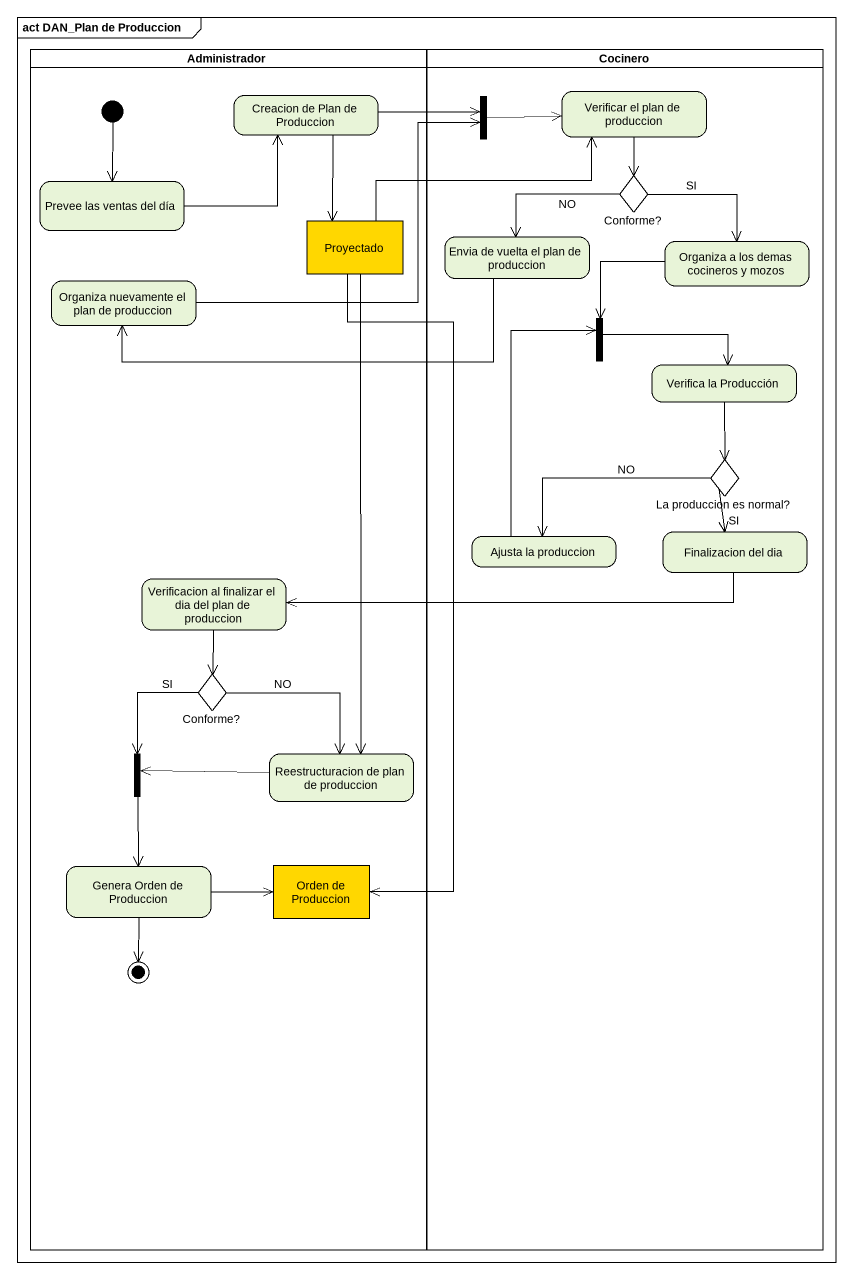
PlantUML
@startuml
mainframe act DAN_Plan de Produccion
hide empty description
state Administrador <<partition>> {
  state "Creacion de Plan de Produccion" as Creacion_de_Plan_de
  state "Prevee las ventas del día" as Prevee_las_ventas_del_día
  state Proyectado <<object>> #FFD700
  state "Organiza nuevamente el plan de produccion" as Organiza_nuevamente_el_plan
  state "Verificacion al finalizar el dia del plan de produccion" as Verificacion_al_finalizar
  state "Conforme?" as Conforme_2 <<choice>>
  state fork3 <<join>>
  state "Reestructuracion de plan de produccion" as Reestructuracion_de_plan_de
  state "Genera Orden de Produccion" as Genera_Orden_de_Produccion
  state "Orden de Produccion" as Orden_de_Produccion <<object>> #FFD700
  [*] --> Prevee_las_ventas_del_día
  Genera_Orden_de_Produccion --> [*]
}
state Cocinero <<partition>> {
  state fork1 <<join>>
  state "Verificar el plan de produccion" as Verificar_el_plan_de
  state "Conforme?" as Conforme <<choice>>
  state "Envia de vuelta el plan de produccion" as Envia_de_vuelta_el_plan_de
  state "Organiza a los demas cocineros y mozos" as Organiza_a_los_demas
  state fork2 <<join>>
  state "Verifica la Producción" as Verifica_la_Producción
  state "La produccion es normal?" as La_produccion_es_normal <<choice>>
  state "Ajusta la produccion" as Ajusta_la_produccion
  state "Finalizacion del dia" as Finalizacion_del_dia
}
Creacion_de_Plan_de -right-> fork1
Creacion_de_Plan_de --> Proyectado
fork1 -right-> Verificar_el_plan_de
Verificar_el_plan_de --> Conforme
Prevee_las_ventas_del_día -right-> Creacion_de_Plan_de
Conforme -left-> Envia_de_vuelta_el_plan_de : NO
Conforme --> Organiza_a_los_demas : SI
Proyectado -right-> Verificar_el_plan_de
Proyectado --> Reestructuracion_de_plan_de
Proyectado --> Orden_de_Produccion
Envia_de_vuelta_el_plan_de -left-> Organiza_nuevamente_el_plan
Organiza_a_los_demas -left-> fork2
Organiza_nuevamente_el_plan -right-> fork1
fork2 -right-> Verifica_la_Producción
Verifica_la_Producción --> La_produccion_es_normal
La_produccion_es_normal -left-> Ajusta_la_produccion : NO
La_produccion_es_normal --> Finalizacion_del_dia : SI
Ajusta_la_produccion -up-> fork2
Finalizacion_del_dia -left-> Verificacion_al_finalizar
Verificacion_al_finalizar --> Conforme_2
Conforme_2 --> fork3 : SI
Conforme_2 --> Reestructuracion_de_plan_de : NO
fork3 --> Genera_Orden_de_Produccion
Reestructuracion_de_plan_de -left-> fork3
Genera_Orden_de_Produccion -right-> Orden_de_Produccion
@enduml
